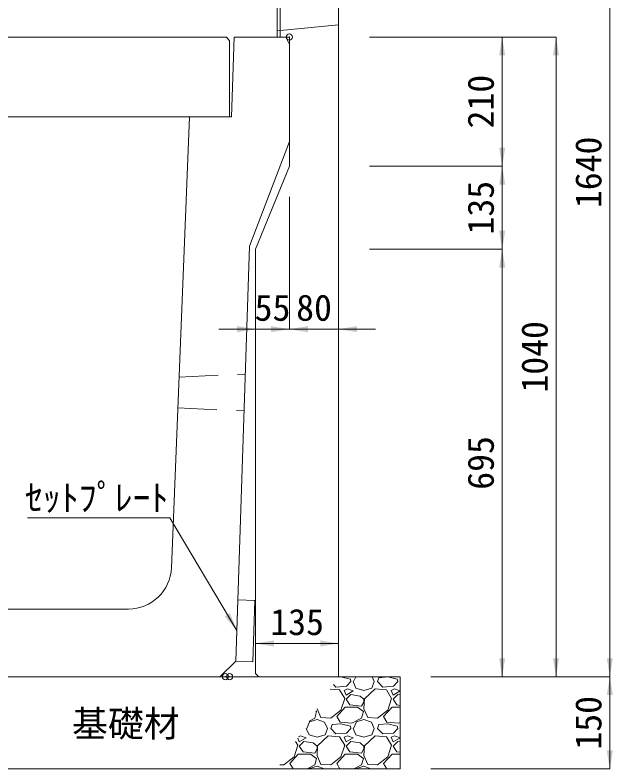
# Model space of a CAD drawing. Units: millimetres at full size. Extents: x 172874 to 217143, y 854931 to 903297.
# Drawn here: x 205986 to 206957, y 863974 to 865199 of the extents above; entities that cross this region are included whole.
import ezdxf
from ezdxf.enums import TextEntityAlignment as Align

# ---------------------------------------------------------------- set-up
doc = ezdxf.new("R2010")
doc.units = ezdxf.units.MM
doc.header["$LTSCALE"] = 20
doc.header["$PDMODE"] = 32
doc.header["$PDSIZE"] = 10
doc.linetypes.add('DASHED', pattern=[7.5, 6, -1.5])
doc.linetypes.add('USER2', pattern=[4.7625, 3.175, -1.5875])
for name, color, linetype, lineweight in [('セットプレート', 3, 'Continuous', 13), ('パネックスKDR', 2, 'Continuous', 13), ('基礎材', 7, 'Continuous', 15), ('寸法線', 7, 'Continuous', 13), ('引出線', 4, 'Continuous', 13), ('本体', 2, 'Continuous', 13), ('補助線', 8, 'Continuous', 13), ('ﾊｯﾁﾝｸﾞ', 7, 'Continuous', 5)]:
    doc.layers.add(name, color=color, linetype=linetype, lineweight=lineweight)
doc.styles.add('ＭＳ ゴシック', font='')
doc.styles.get('ＭＳ ゴシック').set_extended_font_data('MS Gothic')

# ---------------------------------------------------------------- blocks, each defined once
blk = doc.blocks.new('filled_arrow')
at = {"color": 0, "linetype": 'Continuous', "lineweight": -2}
blk.add_solid([(7.5, 1.25), (0, 0), (7.5, -1.25)], dxfattribs=at)

msp = doc.modelspace()

# ---------------------------------------------------------------- linework, layer by layer
at = {"layer": 'セットプレート'}
msp.add_lwpolyline([(206344.21, 864148.51), (206372.2, 864147.58), (206375.5, 864247.53), (206347.52, 864248.45)], close=True, dxfattribs=at)
at = {"layer": 'パネックスKDR'}
for p, q in [((206411.52, 865758.52), (206411.52, 865163.52)), ((206511.52, 865763.52), (206511.52, 864123.52)), ((206411.52, 865163.52), (206431.52, 865163.52)), ((206431.52, 865163.52), (206431.52, 864953.52)), ((206431.52, 864953.52), (206376.52, 864818.52)), ((206376.52, 864818.52), (206376.52, 864128.52)), ((206376.52, 864128.52), (206381.52, 864123.52)), ((206381.52, 864123.52), (206511.52, 864123.52))]:
    msp.add_line(p, q, dxfattribs=at)
at = {"layer": 'パネックスKDR', "lineweight": 5}
msp.add_line((206416.52, 865763.52), (206416.52, 865163.52), dxfattribs=at)
at = {"layer": 'パネックスKDR', "linetype": 'DASHED', "lineweight": 9}
msp.add_line((206411.52, 865173.52), (206511.52, 865183.52), dxfattribs=at)
at = {"layer": '基礎材'}
for p, q in [((205719.66, 864123.52), (206611.52, 864123.52)), ((206611.52, 864123.52), (206611.52, 863973.52)), ((205719.66, 863973.52), (206611.52, 863973.52))]:
    msp.add_line(p, q, dxfattribs=at)
at = {"layer": '寸法線'}
for p, q in [((206952.37, 864123.52), (206952.37, 865763.52)), ((206301.52, 865163.52), (205846.52, 865163.52)), ((206561.52, 865163.52), (206864.87, 865163.52)), ((206561.52, 865163.52), (206777.37, 865163.52)), ((206777.37, 865163.52), (206777.37, 864953.52)), ((206864.87, 865163.52), (206864.87, 864123.52)), ((206561.52, 864953.52), (206777.37, 864953.52)), ((206561.52, 864953.52), (206777.37, 864953.52)), ((206777.37, 864953.52), (206777.37, 864818.52)), ((206431.52, 864903.52), (206431.52, 864688.52)), ((206431.52, 864903.52), (206431.52, 864688.52)), ((206511.52, 864903.52), (206511.52, 864688.52)), ((206561.52, 864818.52), (206777.37, 864818.52)), ((206561.52, 864818.52), (206777.37, 864818.52)), ((206777.37, 864818.52), (206777.37, 864123.52)), ((206376.52, 864768.52), (206376.52, 864688.52)), ((206491.52, 864688.52), (206316.52, 864688.52)), ((206371.52, 864688.52), (206571.52, 864688.52)), ((206376.52, 864177.52), (206511.52, 864177.52)), ((206376.52, 864153.52), (206376.52, 864177.52)), ((206511.52, 864148.52), (206511.52, 864177.52)), ((206661.52, 864123.52), (206952.37, 864123.52)), ((206661.52, 864123.52), (206864.87, 864123.52)), ((206661.52, 864123.52), (206777.37, 864123.52)), ((206661.52, 864123.52), (206952.37, 864123.52)), ((206952.37, 864123.52), (206952.37, 863973.52)), ((206661.52, 863973.52), (206952.37, 863973.52))]:
    msp.add_line(p, q, dxfattribs=at)
at = {"layer": '引出線'}
msp.add_lwpolyline([(206345.87, 864198.48), (206237.03, 864381.96), (206005.67, 864381.96)], dxfattribs=at)
at = {"layer": '本体'}
for p, q in [((206341.52, 865163.52), (206337.52, 865033.52)), ((206341.52, 865163.52), (206425.52, 865163.52)), ((206425.52, 865163.52), (206431.52, 865151.52)), ((206431.52, 865151.52), (206431.52, 864993.52)), ((206269.02, 865033.52), (206239.71, 864300.72)), ((206269.02, 865033.52), (206337.52, 865033.52)), ((206431.52, 864993.52), (206366.52, 864823.52)), ((206366.52, 864823.52), (206344.21, 864148.51)), ((205968.28, 864233.52), (206169.77, 864233.52)), ((206318.39, 864123.52), (206344.21, 864148.51)), ((205819.66, 864123.52), (206318.39, 864123.52))]:
    msp.add_line(p, q, dxfattribs=at)
at = {"layer": '本体', "linetype": 'USER2'}
for p, q in [((206252.1, 864610.52), (206359.65, 864615.52)), ((206250.1, 864560.52), (206357.67, 864555.52))]:
    msp.add_line(p, q, dxfattribs=at)
at = {"layer": '本体', "lineweight": 20}
msp.add_lwpolyline([(205804.02, 865157.52), (205809.02, 865163.52), (206329.02, 865163.52), (206334.02, 865157.52), (206334.02, 865033.52), (205804.02, 865033.52)], close=True, dxfattribs=at)
at = {"layer": '本体'}
msp.add_arc((206169.77, 864303.52), 70, 270, 357.70939, dxfattribs=at)
at = {"layer": '補助線'}
for p in [(206431.52, 865163.52), (206327.52, 864123.52), (206334.52, 864123.52), (206334.52, 864123.52)]:
    msp.add_point(p, dxfattribs=at)
at = {"layer": 'ﾊｯﾁﾝｸﾞ'}
for p, q in [((206535.88, 864115.67), (206539.25, 864123.52)), ((206565.79, 864123.52), (206569.41, 864115.67)), ((206515.31, 864123.29), (206511.08, 864122.85)), ((206530.55, 864119.48), (206515.31, 864123.29)), ((206531.31, 864115.67), (206524.45, 864108.05)), ((206531.31, 864115.67), (206530.55, 864119.48)), ((206535.12, 864115.67), (206539.69, 864105)), ((206565.6, 864105), (206569.41, 864115.67)), ((206574.75, 864115.67), (206577.03, 864121.77)), ((206583.13, 864106.53), (206574.75, 864115.67)), ((206591.51, 864123.29), (206577.03, 864121.77)), ((206606.75, 864119.48), (206591.51, 864123.29)), ((206607.51, 864115.67), (206600.65, 864108.05)), ((206607.51, 864115.67), (206606.75, 864119.48)), ((206611.32, 864115.67), (206611.53, 864115.2)), ((206513.02, 864101.96), (206497.98, 864103.21)), ((206506.93, 864106.53), (206503.03, 864110.78)), ((206524.45, 864108.05), (206506.93, 864106.53)), ((206521.41, 864088.24), (206513.02, 864101.96)), ((206525.98, 864103.48), (206520.64, 864101.19)), ((206520.64, 864101.19), (206523.69, 864093.57)), ((206523.69, 864093.57), (206535.12, 864100.43)), ((206535.12, 864100.43), (206525.98, 864103.48)), ((206539.69, 864105), (206552.65, 864101.19)), ((206552.65, 864101.19), (206565.6, 864105)), ((206570.94, 864103.48), (206553.41, 864087.48)), ((206589.22, 864101.96), (206570.94, 864103.48)), ((206600.65, 864108.05), (206583.13, 864106.53)), ((206597.61, 864088.24), (206589.22, 864101.96)), ((206602.18, 864103.48), (206596.84, 864101.19)), ((206596.84, 864101.19), (206599.89, 864093.57)), ((206599.89, 864093.57), (206611.32, 864100.43)), ((206611.32, 864100.43), (206602.18, 864103.48)), ((206515.31, 864069.19), (206521.41, 864088.24)), ((206531.31, 864094.34), (206523.69, 864086.72)), ((206523.69, 864086.72), (206529.79, 864077.57)), ((206546.55, 864092.05), (206531.31, 864094.34)), ((206552.65, 864086.72), (206546.55, 864092.05)), ((206553.41, 864087.48), (206552.65, 864071.48)), ((206552.65, 864082.14), (206552.65, 864086.72)), ((206591.51, 864069.19), (206597.61, 864088.24)), ((206607.51, 864094.34), (206599.89, 864086.72)), ((206599.89, 864086.72), (206605.99, 864077.57)), ((206611.53, 864093.73), (206607.51, 864094.34)), ((206529.79, 864077.57), (206548.84, 864075.29)), ((206548.84, 864075.29), (206552.65, 864082.14)), ((206605.99, 864077.57), (206611.54, 864076.91)), ((206475.69, 864066.9), (206472.64, 864056.24)), ((206474.38, 864067.81), (206475.69, 864066.9)), ((206476.6, 864071.13), (206482.54, 864057)), ((206498.55, 864056.24), (206515.31, 864069.19)), ((206508.45, 864058.52), (206522.17, 864073.76)), ((206522.17, 864073.76), (206541.98, 864073.76)), ((206541.98, 864073.76), (206551.89, 864066.9)), ((206551.89, 864066.9), (206548.84, 864056.24)), ((206552.65, 864071.48), (206558.74, 864057)), ((206574.75, 864056.24), (206591.51, 864069.19)), ((206584.65, 864058.52), (206598.37, 864073.76)), ((206598.37, 864073.76), (206611.54, 864073.76)), ((206459.68, 864039.47), (206464.26, 864050.14)), ((206472.64, 864056.24), (206463.46, 864051.43)), ((206464.26, 864050.14), (206476.45, 864053.95)), ((206476.45, 864053.95), (206488.64, 864049.38)), ((206482.54, 864057), (206498.55, 864056.24)), ((206513.79, 864049.38), (206508.45, 864058.52)), ((206548.84, 864056.24), (206532.84, 864047.85)), ((206535.88, 864039.47), (206540.46, 864050.14)), ((206540.46, 864050.14), (206552.65, 864053.95)), ((206552.65, 864053.95), (206564.84, 864049.38)), ((206558.74, 864057), (206574.75, 864056.24)), ((206589.99, 864049.38), (206584.65, 864058.52)), ((206458.92, 864039.47), (206463.49, 864028.8)), ((206488.64, 864049.38), (206493.21, 864039.47)), ((206489.4, 864028.8), (206493.21, 864039.47)), ((206498.55, 864039.47), (206500.83, 864045.57)), ((206506.93, 864030.33), (206498.55, 864039.47)), ((206515.31, 864047.09), (206500.83, 864045.57)), ((206532.84, 864047.85), (206513.79, 864049.38)), ((206530.55, 864043.28), (206515.31, 864047.09)), ((206531.31, 864039.47), (206524.45, 864031.85)), ((206531.31, 864039.47), (206530.55, 864043.28)), ((206535.12, 864039.47), (206539.69, 864028.8)), ((206564.84, 864049.38), (206569.41, 864039.47)), ((206565.6, 864028.8), (206569.41, 864039.47)), ((206574.75, 864039.47), (206577.03, 864045.57)), ((206583.13, 864030.33), (206574.75, 864039.47)), ((206591.51, 864047.09), (206577.03, 864045.57)), ((206609.04, 864047.85), (206589.99, 864049.38)), ((206606.75, 864043.28), (206591.51, 864047.09)), ((206607.51, 864039.47), (206600.65, 864031.85)), ((206607.51, 864039.47), (206606.75, 864043.28)), ((206611.55, 864049.17), (206609.04, 864047.85)), ((206611.32, 864039.47), (206611.55, 864038.94)), ((206449.78, 864027.28), (206446.4, 864025.83)), ((206458.92, 864024.23), (206449.78, 864027.28)), ((206463.49, 864028.8), (206476.45, 864024.99)), ((206476.45, 864024.99), (206489.4, 864028.8)), ((206494.74, 864027.28), (206477.21, 864011.28)), ((206513.02, 864025.76), (206494.74, 864027.28)), ((206524.45, 864031.85), (206506.93, 864030.33)), ((206521.41, 864012.04), (206513.02, 864025.76)), ((206525.98, 864027.28), (206520.64, 864024.99)), ((206535.12, 864024.23), (206525.98, 864027.28)), ((206539.69, 864028.8), (206552.65, 864024.99)), ((206552.65, 864024.99), (206565.6, 864028.8)), ((206570.94, 864027.28), (206553.41, 864011.28)), ((206589.22, 864025.76), (206570.94, 864027.28)), ((206600.65, 864031.85), (206583.13, 864030.33)), ((206597.61, 864012.04), (206589.22, 864025.76)), ((206602.18, 864027.28), (206596.84, 864024.99)), ((206611.32, 864024.23), (206602.18, 864027.28)), ((206445.21, 864012.04), (206441.38, 864018.3)), ((206444.97, 864023.69), (206447.49, 864017.37)), ((206447.49, 864017.37), (206458.92, 864024.23)), ((206455.11, 864018.14), (206447.49, 864010.52)), ((206470.35, 864015.85), (206455.11, 864018.14)), ((206476.45, 864010.52), (206470.35, 864015.85)), ((206520.64, 864024.99), (206523.69, 864017.37)), ((206523.69, 864017.37), (206535.12, 864024.23)), ((206531.31, 864018.14), (206523.69, 864010.52)), ((206546.55, 864015.85), (206531.31, 864018.14)), ((206552.65, 864010.52), (206546.55, 864015.85)), ((206596.84, 864024.99), (206599.89, 864017.37)), ((206599.89, 864017.37), (206611.32, 864024.23)), ((206607.51, 864018.14), (206599.89, 864010.52)), ((206611.56, 864017.53), (206607.51, 864018.14)), ((206439.11, 863992.99), (206445.21, 864012.04)), ((206447.49, 864010.52), (206453.59, 864001.37)), ((206453.59, 864001.37), (206472.64, 863999.09)), ((206472.64, 863999.09), (206476.45, 864005.94)), ((206477.21, 864011.28), (206476.45, 863995.28)), ((206476.45, 864005.94), (206476.45, 864010.52)), ((206515.31, 863992.99), (206521.41, 864012.04)), ((206523.69, 864010.52), (206529.79, 864001.37)), ((206529.79, 864001.37), (206548.84, 863999.09)), ((206548.84, 863999.09), (206552.65, 864005.94)), ((206553.41, 864011.28), (206552.65, 863995.28)), ((206552.65, 864005.94), (206552.65, 864010.52)), ((206591.51, 863992.99), (206597.61, 864012.04)), ((206599.89, 864010.52), (206605.99, 864001.37)), ((206605.99, 864001.37), (206611.56, 864000.7)), ((206422.35, 863980.04), (206439.11, 863992.99)), ((206432.25, 863982.32), (206445.97, 863997.56)), ((206445.97, 863997.56), (206465.78, 863997.56)), ((206465.78, 863997.56), (206475.69, 863990.7)), ((206475.69, 863990.7), (206472.64, 863980.04)), ((206476.45, 863995.28), (206482.54, 863980.8)), ((206498.55, 863980.04), (206515.31, 863992.99)), ((206508.45, 863982.32), (206522.17, 863997.56)), ((206522.17, 863997.56), (206541.98, 863997.56)), ((206541.98, 863997.56), (206551.89, 863990.7)), ((206551.89, 863990.7), (206548.84, 863980.04)), ((206552.65, 863995.28), (206558.74, 863980.8)), ((206574.75, 863980.04), (206591.51, 863992.99)), ((206584.65, 863982.32), (206598.37, 863997.56)), ((206598.37, 863997.56), (206611.56, 863997.56)), ((206416.07, 863980.34), (206422.35, 863980.04)), ((206437.39, 863973.52), (206432.25, 863982.32)), ((206472.64, 863980.04), (206460.2, 863973.52)), ((206464.26, 863973.94), (206476.45, 863977.75)), ((206476.45, 863977.75), (206487.73, 863973.52)), ((206482.54, 863980.8), (206498.55, 863980.04)), ((206513.59, 863973.52), (206508.45, 863982.32)), ((206548.84, 863980.04), (206536.4, 863973.52)), ((206540.46, 863973.94), (206552.65, 863977.75)), ((206552.65, 863977.75), (206563.93, 863973.52)), ((206558.74, 863980.8), (206574.75, 863980.04)), ((206589.79, 863973.52), (206584.65, 863982.32)), ((206411.53, 863973.52), (206411.53, 863973.52)), ((206464.08, 863973.52), (206464.26, 863973.94)), ((206540.28, 863973.52), (206540.46, 863973.94))]:
    msp.add_line(p, q, dxfattribs=at)

# ---------------------------------------------------------------- block references
at = {"layer": '寸法線', "xscale": 4, "yscale": 4}
for p, rotation in [((206777.37, 865163.52), 270), ((206864.87, 865163.52), 270), ((206777.37, 864953.52), 90), ((206777.37, 864953.52), 270), ((206777.37, 864818.52), 90), ((206777.37, 864818.52), 270), ((206376.52, 864688.52), 180), ((206431.52, 864688.52), 180), ((206511.52, 864177.52), 180), ((206777.37, 864123.52), 90), ((206864.87, 864123.52), 90), ((206952.37, 864123.52), 90), ((206952.37, 864123.52), 270), ((206952.37, 863973.52), 90)]:
    msp.add_blockref('filled_arrow', p, dxfattribs=dict(at, rotation=rotation))
for p in [(206431.52, 864688.52), (206511.52, 864688.52), (206376.52, 864177.52)]:
    msp.add_blockref('filled_arrow', p, dxfattribs=at)
at = {"layer": '引出線', "xscale": 4, "yscale": 4, "rotation": 120.7}
msp.add_blockref('filled_arrow', (206345.87, 864198.48), dxfattribs=at)

# ---------------------------------------------------------------- texts
at = {"layer": '寸法線', "style": 'ＭＳ ゴシック'}
for s, p in [('210', (206742.37, 865058.52)), ('1640', (206917.37, 864943.52)), ('135', (206742.37, 864886.02)), ('1040', (206829.87, 864643.52)), ('695', (206742.37, 864471.02)), ('150', (206917.37, 864048.52))]:
    msp.add_text(s, height=42.72, rotation=90, dxfattribs=at).set_placement(p, align=Align.MIDDLE_CENTER)
for s, p in [('55', (206404.02, 864723.52)), ('80', (206471.52, 864723.52)), ('135', (206444.02, 864212.52)), ('基礎材', (206165.59, 864047.14))]:
    msp.add_text(s, height=42.72, dxfattribs=at).set_placement(p, align=Align.MIDDLE_CENTER)
at = {"layer": '引出線', "style": 'ＭＳ ゴシック'}
msp.add_text('ｾｯﾄﾌﾟﾚｰﾄ', height=42.72, dxfattribs=at).set_placement((206234.78, 864435.96), align=Align.TOP_RIGHT)

doc.saveas('drawing.dxf')
